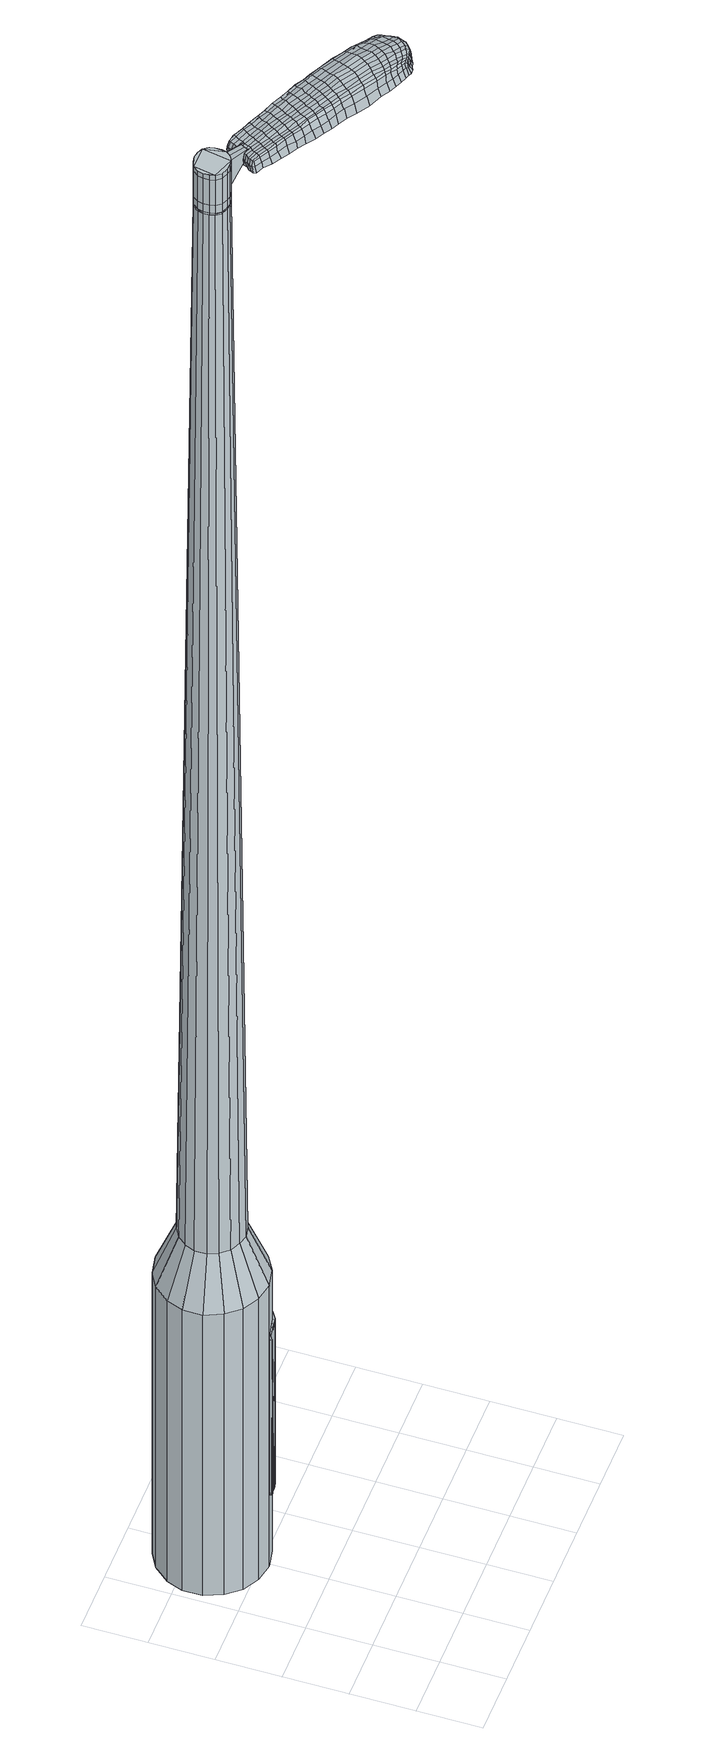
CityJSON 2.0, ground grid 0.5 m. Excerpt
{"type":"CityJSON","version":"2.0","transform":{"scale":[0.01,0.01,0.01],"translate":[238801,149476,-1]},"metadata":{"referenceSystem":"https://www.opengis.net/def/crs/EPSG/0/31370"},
"CityObjects":{
"object1":{"type":"GenericCityObject","attributes":{"cluster":954,"mean_distance_to_centroid":0.297,"new_centroid_x":238801.46,"new_centroid_y":149477.86,"mean_distance_to_camera":16.72,"H1":11.99,"H2":11.97,"Z_final":110.27,"cluster2":-1,"proj_x":238795.73,"proj_y":149483.84,"id_line":47835,"bearing_l":60.23,"distance":8.28,"orientation":"right","G_obj":330.23},"geometry":[{"type":"MultiSurface","lod":"2","boundaries":[[[0,1,2,3]],[[1,4,5,2]],[[4,6,7,5]],[[6,8,9,7]],[[8,10,11,9]],[[10,12,13,11]],[[12,14,15,13]],[[14,16,17,15]],[[16,18,19,17]],[[18,20,21,19]],[[20,22,23,21]],[[22,24,25,23]],[[24,26,27,25]],[[26,28,29,27]],[[28,30,31,29]],[[30,32,33,31]],[[32,34,35,33]],[[34,0,3,35]],[[36,37,38,39]],[[38,40,41,42]],[[41,43,42]],[[42,44,45,46]],[[45,47,46]],[[46,48,49,50]],[[49,51,50]],[[42,46,50,38]],[[50,52,39,38]],[[53,36,39]],[[2,5,7,35]],[[7,9,11,15]],[[11,13,15]],[[15,17,19,23]],[[19,21,23]],[[23,25,27,31]],[[27,29,31]],[[15,23,31,7]],[[31,33,35,7]],[[3,2,35]],[[1,0,54,55]],[[0,34,56,54]],[[34,32,57,56]],[[32,30,58,57]],[[30,28,59,58]],[[28,26,60,59]],[[26,24,61,60]],[[24,22,62,61]],[[22,20,63,62]],[[20,18,64,63]],[[18,16,65,64]],[[16,14,66,65]],[[14,12,67,66]],[[12,10,68,67]],[[10,8,69,68]],[[8,6,70,69]],[[6,4,71,70]],[[4,1,55,71]],[[55,54,72,73]],[[54,56,74,72]],[[56,57,75,74]],[[57,58,76,75]],[[58,59,77,76]],[[59,60,78,77]],[[60,61,79,78]],[[61,62,80,79]],[[62,63,81,80]],[[63,64,82,81]],[[64,65,83,82]],[[65,66,84,83]],[[66,67,85,84]],[[67,68,86,85]],[[68,69,87,86]],[[69,70,88,87]],[[70,71,89,88]],[[71,55,73,89]],[[90,91,92,93]],[[74,94,91,90]],[[75,95,94,74]],[[96,97,95,75]],[[98,99,97,96]],[[100,101,99,98]],[[102,103,101,100]],[[104,105,103,102]],[[106,107,105,104]],[[108,109,107,106]],[[83,110,109,108]],[[84,111,110,83]],[[112,113,111,84]],[[114,115,113,112]],[[87,116,115,114]],[[117,118,116,87]],[[89,119,118,117]],[[93,92,119,89]],[[120,121,122,123]],[[124,120,123,125]],[[126,124,125,127]],[[128,126,127,129]],[[130,128,129,131]],[[132,130,131,133]],[[134,132,133,135]],[[136,134,135,137]],[[138,136,137,139]],[[140,138,139,141]],[[142,140,141,143]],[[144,142,143,145]],[[146,144,145,147]],[[148,146,147,149]],[[150,148,149,151]],[[152,150,151,153]],[[73,72,90,93]],[[72,74,90]],[[76,96,75]],[[76,77,98,96]],[[77,78,100,98]],[[78,79,102,100]],[[79,80,104,102]],[[80,81,106,104]],[[81,82,108,106]],[[82,83,108]],[[85,112,84]],[[85,86,114,112]],[[86,87,114]],[[88,117,87]],[[88,89,117]],[[73,93,89]],[[154,155,92,91]],[[155,119,92]],[[156,118,119]],[[156,116,118]],[[157,115,116]],[[157,158,113,115]],[[158,111,113]],[[159,109,110]],[[159,160,107,109]],[[160,161,105,107]],[[161,162,103,105]],[[162,163,101,103]],[[163,164,99,101]],[[164,165,97,99]],[[165,95,97]],[[154,91,94]],[[39,52,152,166]],[[155,154,167,153]],[[53,39,166,121]],[[154,94,122,167]],[[36,53,121,120]],[[94,95,123,122]],[[37,36,120,124]],[[95,165,125,123]],[[38,37,124,126]],[[165,164,127,125]],[[40,38,126,128]],[[164,163,129,127]],[[41,40,128,130]],[[163,162,131,129]],[[43,41,130,132]],[[162,161,133,131]],[[42,43,132,134]],[[161,160,135,133]],[[44,42,134,136]],[[160,159,137,135]],[[45,44,136,138]],[[159,110,139,137]],[[47,45,138,140]],[[110,111,141,139]],[[46,47,140,142]],[[111,158,143,141]],[[48,46,142,144]],[[158,157,145,143]],[[49,48,144,146]],[[157,116,147,145]],[[51,49,146,148]],[[116,156,149,147]],[[50,51,148,150]],[[156,119,151,149]],[[52,50,150,152]],[[119,155,153,151]],[[152,153,168,169]],[[153,167,170,168]],[[167,122,171,170]],[[122,121,172,171]],[[121,166,173,172]],[[166,152,169,173]],[[174,175,176,177]],[[178,174,177,179]],[[174,178,180,181]],[[175,174,181,182]],[[183,184,185,186]],[[187,183,186,188]],[[183,187,189,190]],[[184,183,190,191]],[[192,193,194,195]],[[196,192,195,197]],[[192,196,198,199]],[[193,192,199,200]],[[201,202,203,204]],[[205,201,204,206]],[[201,205,207,208]],[[202,201,208,209]],[[210,211,212,213]],[[214,210,213,215]],[[210,214,216,217]],[[211,210,217,218]],[[219,220,221,222]],[[223,219,222,224]],[[219,223,225,226]],[[220,219,226,227]],[[228,229,230,231]],[[220,228,231,221]],[[228,220,227,232]],[[229,228,232,233]],[[234,235,236,237]],[[229,234,237,230]],[[234,229,233,238]],[[235,234,238,239]],[[240,178,179,241]],[[235,240,241,236]],[[240,235,239,242]],[[178,240,242,180]],[[243,244,245,246]],[[247,243,246,248]],[[243,247,249,250]],[[244,243,250,251]],[[252,253,254,255]],[[244,252,255,245]],[[252,244,251,256]],[[253,252,256,257]],[[258,259,260,261]],[[253,258,261,254]],[[258,253,257,262]],[[259,258,262,263]],[[264,265,266,267]],[[259,264,267,260]],[[264,259,263,268]],[[265,264,268,269]],[[270,175,182,271]],[[265,270,271,266]],[[270,265,269,272]],[[175,270,272,176]],[[273,274,275,276]],[[277,273,276,278]],[[273,277,279,280]],[[274,273,280,281]],[[282,283,284,285]],[[274,282,285,275]],[[282,274,281,286]],[[283,282,286,287]],[[288,289,290,291]],[[283,288,291,284]],[[288,283,287,292]],[[289,288,292,293]],[[294,187,188,295]],[[289,294,295,290]],[[294,289,293,296]],[[187,294,296,189]],[[297,298,299,300]],[[301,297,300,302]],[[297,301,303,304]],[[298,297,304,305]],[[306,307,308,309]],[[298,306,309,299]],[[306,298,305,310]],[[307,306,310,311]],[[312,313,314,315]],[[307,312,315,308]],[[312,307,311,316]],[[313,312,316,317]],[[318,319,320,321]],[[313,318,321,314]],[[318,313,317,322]],[[319,318,322,323]],[[324,184,191,325]],[[319,324,325,320]],[[324,319,323,326]],[[184,324,326,185]],[[327,213,212,328]],[[329,327,328,330]],[[327,329,331,332]],[[213,327,332,215]],[[333,329,330,334]],[[335,333,334,336]],[[333,335,337,338]],[[329,333,338,331]],[[339,335,336,340]],[[341,339,340,342]],[[339,341,343,344]],[[335,339,344,337]],[[345,341,342,346]],[[347,345,346,348]],[[345,347,349,350]],[[341,345,350,343]],[[351,347,348,352]],[[202,351,352,203]],[[351,202,209,353]],[[347,351,353,349]],[[354,355,200,199]],[[356,354,199,198]],[[354,356,357,358]],[[355,354,358,359]],[[360,361,359,358]],[[362,360,358,357]],[[360,362,363,364]],[[361,360,364,365]],[[366,367,365,364]],[[368,366,364,363]],[[366,368,369,370]],[[367,366,370,371]],[[372,373,371,370]],[[374,372,370,369]],[[372,374,207,205]],[[373,372,205,206]],[[375,376,377,378]],[[277,375,378,279]],[[375,277,278,379]],[[376,375,379,380]],[[381,196,197,382]],[[376,381,382,377]],[[381,376,380,383]],[[196,381,383,198]],[[384,385,386,387]],[[223,384,387,225]],[[384,223,224,388]],[[385,384,388,389]],[[390,391,392,393]],[[385,390,393,386]],[[390,385,389,394]],[[391,390,394,395]],[[396,193,200,397]],[[391,396,397,392]],[[396,391,395,398]],[[193,396,398,194]],[[399,400,401,402]],[[181,399,402,182]],[[399,181,180,403]],[[400,399,403,404]],[[405,406,407,408]],[[400,405,408,401]],[[405,400,404,409]],[[406,405,409,410]],[[411,204,203,412]],[[406,411,412,407]],[[411,406,410,413]],[[204,411,413,206]],[[414,415,416,417]],[[186,414,417,188]],[[414,186,185,418]],[[415,414,418,419]],[[420,208,207,421]],[[415,420,421,416]],[[420,415,419,422]],[[208,420,422,209]],[[423,424,425,426]],[[301,423,426,303]],[[423,301,302,427]],[[424,423,427,428]],[[429,214,215,430]],[[424,429,430,425]],[[429,424,428,431]],[[214,429,431,216]],[[432,433,434,435]],[[247,432,435,249]],[[432,247,248,436]],[[433,432,436,437]],[[438,439,440,441]],[[433,438,441,434]],[[438,433,437,442]],[[439,438,442,443]],[[444,211,218,445]],[[439,444,445,440]],[[444,439,443,446]],[[211,444,446,212]],[[447,448,437,436]],[[246,447,436,248]],[[447,246,245,449]],[[448,447,449,450]],[[451,452,443,442]],[[448,451,442,437]],[[451,448,450,453]],[[452,451,453,454]],[[455,328,212,446]],[[452,455,446,443]],[[455,452,454,456]],[[328,455,456,330]],[[457,458,459,460]],[[304,457,460,305]],[[457,304,303,426]],[[458,457,426,425]],[[461,332,331,462]],[[458,461,462,459]],[[461,458,425,430]],[[332,461,430,215]],[[463,464,450,449]],[[255,463,449,245]],[[463,255,254,465]],[[464,463,465,466]],[[467,468,454,453]],[[464,467,453,450]],[[467,464,466,469]],[[468,467,469,470]],[[471,334,330,456]],[[468,471,456,454]],[[471,468,470,472]],[[334,471,472,336]],[[473,474,475,476]],[[310,473,476,311]],[[473,310,305,460]],[[474,473,460,459]],[[477,338,337,478]],[[474,477,478,475]],[[477,474,459,462]],[[338,477,462,331]],[[479,480,466,465]],[[261,479,465,254]],[[479,261,260,481]],[[480,479,481,482]],[[483,484,470,469]],[[480,483,469,466]],[[483,480,482,485]],[[484,483,485,486]],[[487,340,336,472]],[[484,487,472,470]],[[487,484,486,488]],[[340,487,488,342]],[[489,490,491,492]],[[316,489,492,317]],[[489,316,311,476]],[[490,489,476,475]],[[493,344,343,494]],[[490,493,494,491]],[[493,490,475,478]],[[344,493,478,337]],[[495,496,482,481]],[[267,495,481,260]],[[495,267,266,497]],[[496,495,497,498]],[[499,500,486,485]],[[496,499,485,482]],[[499,496,498,501]],[[500,499,501,502]],[[503,346,342,488]],[[500,503,488,486]],[[503,500,502,504]],[[346,503,504,348]],[[505,506,507,508]],[[322,505,508,323]],[[505,322,317,492]],[[506,505,492,491]],[[509,350,349,510]],[[506,509,510,507]],[[509,506,491,494]],[[350,509,494,343]],[[511,512,498,497]],[[271,511,497,266]],[[511,271,182,402]],[[512,511,402,401]],[[513,514,502,501]],[[512,513,501,498]],[[513,512,401,408]],[[514,513,408,407]],[[515,352,348,504]],[[514,515,504,502]],[[515,514,407,412]],[[352,515,412,203]],[[516,517,419,418]],[[326,516,418,185]],[[516,326,323,508]],[[517,516,508,507]],[[518,353,209,422]],[[517,518,422,419]],[[518,517,507,510]],[[353,518,510,349]],[[519,520,380,379]],[[276,519,379,278]],[[519,276,275,521]],[[520,519,521,522]],[[523,356,198,383]],[[520,523,383,380]],[[523,520,522,524]],[[356,523,524,357]],[[525,526,527,528]],[[226,525,528,227]],[[525,226,225,387]],[[526,525,387,386]],[[529,530,531,532]],[[526,529,532,527]],[[529,526,386,393]],[[530,529,393,392]],[[533,355,359,534]],[[530,533,534,531]],[[533,530,392,397]],[[355,533,397,200]],[[535,536,522,521]],[[285,535,521,275]],[[535,285,284,537]],[[536,535,537,538]],[[539,362,357,524]],[[536,539,524,522]],[[539,536,538,540]],[[362,539,540,363]],[[541,542,543,544]],[[232,541,544,233]],[[541,232,227,528]],[[542,541,528,527]],[[545,546,547,548]],[[542,545,548,543]],[[545,542,527,532]],[[546,545,532,531]],[[549,361,365,550]],[[546,549,550,547]],[[549,546,531,534]],[[361,549,534,359]],[[551,552,538,537]],[[291,551,537,284]],[[551,291,290,553]],[[552,551,553,554]],[[555,368,363,540]],[[552,555,540,538]],[[555,552,554,556]],[[368,555,556,369]],[[557,558,559,560]],[[238,557,560,239]],[[557,238,233,544]],[[558,557,544,543]],[[561,562,563,564]],[[558,561,564,559]],[[561,558,543,548]],[[562,561,548,547]],[[565,367,371,566]],[[562,565,566,563]],[[565,562,547,550]],[[367,565,550,365]],[[567,568,554,553]],[[295,567,553,290]],[[567,295,188,417]],[[568,567,417,416]],[[569,374,369,556]],[[568,569,556,554]],[[569,568,416,421]],[[374,569,421,207]],[[570,571,404,403]],[[242,570,403,180]],[[570,242,239,560]],[[571,570,560,559]],[[572,573,410,409]],[[571,572,409,404]],[[572,571,559,564]],[[573,572,564,563]],[[574,373,206,413]],[[573,574,413,410]],[[574,573,563,566]],[[373,574,566,371]],[[575,576,577,578]],[[578,577,579,580]],[[581,579,577,582]],[[582,577,576,583]],[[584,585,586,587]],[[587,586,588,589]],[[590,588,586,591]],[[591,586,585,592]],[[593,594,595,596]],[[596,595,597,598]],[[599,597,595,600]],[[600,595,594,601]],[[602,603,604,605]],[[605,604,606,607]],[[608,606,604,609]],[[609,604,603,610]],[[611,612,613,614]],[[614,613,615,616]],[[617,615,613,618]],[[618,613,612,619]],[[620,621,622,623]],[[623,622,624,625]],[[626,624,622,627]],[[627,622,621,628]],[[629,630,631,632]],[[632,631,621,620]],[[628,621,631,633]],[[633,631,630,634]],[[635,636,637,638]],[[638,637,630,629]],[[634,630,637,639]],[[639,637,636,640]],[[580,579,641,642]],[[642,641,636,635]],[[640,636,641,643]],[[643,641,579,581]],[[644,645,646,647]],[[647,646,648,649]],[[650,648,646,651]],[[651,646,645,652]],[[653,654,655,656]],[[656,655,645,644]],[[652,645,655,657]],[[657,655,654,658]],[[659,660,661,662]],[[662,661,654,653]],[[658,654,661,663]],[[663,661,660,664]],[[665,666,667,668]],[[668,667,660,659]],[[664,660,667,669]],[[669,667,666,670]],[[583,576,671,672]],[[672,671,666,665]],[[670,666,671,673]],[[673,671,576,575]],[[674,675,676,677]],[[677,676,678,679]],[[680,678,676,681]],[[681,676,675,682]],[[683,684,685,686]],[[686,685,675,674]],[[682,675,685,687]],[[687,685,684,688]],[[689,690,691,692]],[[692,691,684,683]],[[688,684,691,693]],[[693,691,690,694]],[[589,588,695,696]],[[696,695,690,689]],[[694,690,695,697]],[[697,695,588,590]],[[698,699,700,701]],[[701,700,702,703]],[[704,702,700,705]],[[705,700,699,706]],[[707,708,709,710]],[[710,709,699,698]],[[706,699,709,711]],[[711,709,708,712]],[[713,714,715,716]],[[716,715,708,707]],[[712,708,715,717]],[[717,715,714,718]],[[719,720,721,722]],[[722,721,714,713]],[[718,714,721,723]],[[723,721,720,724]],[[592,585,725,726]],[[726,725,720,719]],[[724,720,725,727]],[[727,725,585,584]],[[611,614,728,729]],[[729,728,730,731]],[[732,730,728,733]],[[733,728,614,616]],[[731,730,734,735]],[[735,734,736,737]],[[738,736,734,739]],[[739,734,730,732]],[[737,736,740,741]],[[741,740,742,743]],[[744,742,740,745]],[[745,740,736,738]],[[743,742,746,747]],[[747,746,748,749]],[[750,748,746,751]],[[751,746,742,744]],[[749,748,752,753]],[[753,752,603,602]],[[610,603,752,754]],[[754,752,748,750]],[[601,755,756,600]],[[600,756,757,599]],[[758,757,756,759]],[[759,756,755,760]],[[760,761,762,759]],[[759,762,763,758]],[[764,763,762,765]],[[765,762,761,766]],[[766,767,768,765]],[[765,768,769,764]],[[770,769,768,771]],[[771,768,767,772]],[[772,773,774,771]],[[771,774,775,770]],[[608,775,774,606]],[[606,774,773,607]],[[776,777,778,779]],[[779,778,678,680]],[[679,678,778,780]],[[780,778,777,781]],[[598,597,782,783]],[[783,782,777,776]],[[781,777,782,784]],[[784,782,597,599]],[[785,786,787,788]],[[788,787,624,626]],[[625,624,787,789]],[[789,787,786,790]],[[791,792,793,794]],[[794,793,786,785]],[[790,786,793,795]],[[795,793,792,796]],[[601,594,797,798]],[[798,797,792,791]],[[796,792,797,799]],[[799,797,594,593]],[[800,801,802,803]],[[803,802,582,583]],[[581,582,802,804]],[[804,802,801,805]],[[806,807,808,809]],[[809,808,801,800]],[[805,801,808,810]],[[810,808,807,811]],[[602,605,812,813]],[[813,812,807,806]],[[811,807,812,814]],[[814,812,605,607]],[[815,816,817,818]],[[818,817,587,589]],[[584,587,817,819]],[[819,817,816,820]],[[608,609,821,822]],[[822,821,816,815]],[[820,816,821,823]],[[823,821,609,610]],[[824,825,826,827]],[[827,826,702,704]],[[703,702,826,828]],[[828,826,825,829]],[[616,615,830,831]],[[831,830,825,824]],[[829,825,830,832]],[[832,830,615,617]],[[833,834,835,836]],[[836,835,648,650]],[[649,648,835,837]],[[837,835,834,838]],[[839,840,841,842]],[[842,841,834,833]],[[838,834,841,843]],[[843,841,840,844]],[[619,612,845,846]],[[846,845,840,839]],[[844,840,845,847]],[[847,845,612,611]],[[838,848,849,837]],[[837,849,647,649]],[[644,647,849,850]],[[850,849,848,851]],[[844,852,853,843]],[[843,853,848,838]],[[851,848,853,854]],[[854,853,852,855]],[[611,729,856,847]],[[847,856,852,844]],[[855,852,856,857]],[[857,856,729,731]],[[858,859,860,861]],[[861,860,705,706]],[[704,705,860,827]],[[827,860,859,824]],[[732,733,862,863]],[[863,862,859,858]],[[824,859,862,831]],[[831,862,733,616]],[[851,864,865,850]],[[850,865,656,644]],[[653,656,865,866]],[[866,865,864,867]],[[855,868,869,854]],[[854,869,864,851]],[[867,864,869,870]],[[870,869,868,871]],[[731,735,872,857]],[[857,872,868,855]],[[871,868,872,873]],[[873,872,735,737]],[[874,875,876,877]],[[877,876,711,712]],[[706,711,876,861]],[[861,876,875,858]],[[738,739,878,879]],[[879,878,875,874]],[[858,875,878,863]],[[863,878,739,732]],[[867,880,881,866]],[[866,881,662,653]],[[659,662,881,882]],[[882,881,880,883]],[[871,884,885,870]],[[870,885,880,867]],[[883,880,885,886]],[[886,885,884,887]],[[737,741,888,873]],[[873,888,884,871]],[[887,884,888,889]],[[889,888,741,743]],[[890,891,892,893]],[[893,892,717,718]],[[712,717,892,877]],[[877,892,891,874]],[[744,745,894,895]],[[895,894,891,890]],[[874,891,894,879]],[[879,894,745,738]],[[883,896,897,882]],[[882,897,668,659]],[[665,668,897,898]],[[898,897,896,899]],[[887,900,901,886]],[[886,901,896,883]],[[899,896,901,902]],[[902,901,900,903]],[[743,747,904,889]],[[889,904,900,887]],[[903,900,904,905]],[[905,904,747,749]],[[906,907,908,909]],[[909,908,723,724]],[[718,723,908,893]],[[893,908,907,890]],[[750,751,910,911]],[[911,910,907,906]],[[890,907,910,895]],[[895,910,751,744]],[[899,912,913,898]],[[898,913,672,665]],[[583,672,913,803]],[[803,913,912,800]],[[903,914,915,902]],[[902,915,912,899]],[[800,912,915,809]],[[809,915,914,806]],[[749,753,916,905]],[[905,916,914,903]],[[806,914,916,813]],[[813,916,753,602]],[[820,917,918,819]],[[819,918,727,584]],[[724,727,918,909]],[[909,918,917,906]],[[610,754,919,823]],[[823,919,917,820]],[[906,917,919,911]],[[911,919,754,750]],[[781,920,921,780]],[[780,921,677,679]],[[674,677,921,922]],[[922,921,920,923]],[[599,757,924,784]],[[784,924,920,781]],[[923,920,924,925]],[[925,924,757,758]],[[926,927,928,929]],[[929,928,627,628]],[[626,627,928,788]],[[788,928,927,785]],[[930,931,932,933]],[[933,932,927,926]],[[785,927,932,794]],[[794,932,931,791]],[[760,755,934,935]],[[935,934,931,930]],[[791,931,934,798]],[[798,934,755,601]],[[923,936,937,922]],[[922,937,686,674]],[[683,686,937,938]],[[938,937,936,939]],[[758,763,940,925]],[[925,940,936,923]],[[939,936,940,941]],[[941,940,763,764]],[[942,943,944,945]],[[945,944,633,634]],[[628,633,944,929]],[[929,944,943,926]],[[946,947,948,949]],[[949,948,943,942]],[[926,943,948,933]],[[933,948,947,930]],[[766,761,950,951]],[[951,950,947,946]],[[930,947,950,935]],[[935,950,761,760]],[[939,952,953,938]],[[938,953,692,683]],[[689,692,953,954]],[[954,953,952,955]],[[764,769,956,941]],[[941,956,952,939]],[[955,952,956,957]],[[957,956,769,770]],[[958,959,960,961]],[[961,960,639,640]],[[634,639,960,945]],[[945,960,959,942]],[[962,963,964,965]],[[965,964,959,958]],[[942,959,964,949]],[[949,964,963,946]],[[772,767,966,967]],[[967,966,963,962]],[[946,963,966,951]],[[951,966,767,766]],[[955,968,969,954]],[[954,969,696,689]],[[589,696,969,818]],[[818,969,968,815]],[[770,775,970,957]],[[957,970,968,955]],[[815,968,970,822]],[[822,970,775,608]],[[805,971,972,804]],[[804,972,643,581]],[[640,643,972,961]],[[961,972,971,958]],[[811,973,974,810]],[[810,974,971,805]],[[958,971,974,965]],[[965,974,973,962]],[[607,773,975,814]],[[814,975,973,811]],[[962,973,975,967]],[[967,975,773,772]],[[575,578,177,176]],[[578,580,179,177]],[[590,591,190,189]],[[591,592,191,190]],[[593,596,195,194]],[[596,598,197,195]],[[617,618,217,216]],[[618,619,218,217]],[[620,623,222,221]],[[623,625,224,222]],[[629,632,231,230]],[[632,620,221,231]],[[635,638,237,236]],[[638,629,230,237]],[[580,642,241,179]],[[642,635,236,241]],[[650,651,250,249]],[[651,652,251,250]],[[652,657,256,251]],[[657,658,257,256]],[[658,663,262,257]],[[663,664,263,262]],[[664,669,268,263]],[[669,670,269,268]],[[670,673,272,269]],[[673,575,176,272]],[[680,681,280,279]],[[681,682,281,280]],[[682,687,286,281]],[[687,688,287,286]],[[688,693,292,287]],[[693,694,293,292]],[[694,697,296,293]],[[697,590,189,296]],[[698,701,300,299]],[[701,703,302,300]],[[707,710,309,308]],[[710,698,299,309]],[[713,716,315,314]],[[716,707,308,315]],[[719,722,321,320]],[[722,713,314,321]],[[592,726,325,191]],[[726,719,320,325]],[[776,779,378,377]],[[779,680,279,378]],[[598,783,382,197]],[[783,776,377,382]],[[625,789,388,224]],[[789,790,389,388]],[[790,795,394,389]],[[795,796,395,394]],[[796,799,398,395]],[[799,593,194,398]],[[703,828,427,302]],[[828,829,428,427]],[[829,832,431,428]],[[832,617,216,431]],[[833,836,435,434]],[[836,650,249,435]],[[839,842,441,440]],[[842,833,434,441]],[[619,846,445,218]],[[846,839,440,445]],[[976,977,978,979]],[[980,981,979,978]],[[982,983,984,985]],[[986,987,988,989]],[[977,990,991,978]],[[992,980,978,991]],[[993,982,985,994]],[[995,996,987,986]],[[990,997,998,991]],[[998,999,992,991]],[[1000,993,994,1001]],[[1002,996,995,1003]],[[997,1004,1005,998]],[[1005,1006,999,998]],[[1007,1000,1001,1008]],[[1009,1002,1003,1010]],[[1011,1012,1013,1014]],[[1015,1016,1012,1011]],[[1015,1017,1018,1016]],[[1017,1019,1020,1018]],[[1021,1022,1023,1024]],[[1025,1026,1022,1021]],[[1027,1028,1026,1025]],[[1029,1030,1028,1027]],[[1024,1013,1012,1021]],[[1021,1012,1016,1025]],[[1016,1018,1027,1025]],[[1018,1020,1029,1027]],[[985,984,981,980]],[[994,985,980,992]],[[999,1001,994,992]],[[1006,1008,1001,999]],[[986,989,983,982]],[[995,986,982,993]],[[1003,995,993,1000]],[[1010,1003,1000,1007]],[[987,1011,1014,988]],[[996,1015,1011,987]],[[1017,1015,996,1002]],[[1019,1017,1002,1009]],[[1031,1032,1033,1034]],[[1033,1035,1036,1037]],[[1033,1037,1038,1039]],[[1033,1039,1034]],[[1040,1031,1034,1041]],[[1042,1041,1034,1043]],[[1044,1043,1034]],[[1045,1033,1032,1046]],[[1047,1045,1046,1048]],[[1049,1047,1048,1050]],[[1051,1049,1050,1052]],[[1053,1051,1052,1054]],[[1054,1055,1056,1057]],[[1054,1057,1058,1059]],[[1054,1059,1060,1061]],[[1060,1062,1063,1064]],[[1060,1064,1065,1066]],[[1060,1066,1061]],[[1054,1061,1053]],[[1067,1068,1032,1031]],[[1069,1070,1035,1033]],[[1071,1072,1044,1034]],[[1068,1073,1046,1032]],[[1074,1069,1033,1045]],[[1073,1075,1048,1046]],[[1076,1074,1045,1047]],[[1075,1077,1050,1048]],[[1078,1076,1047,1049]],[[1077,1079,1052,1050]],[[1080,1078,1049,1051]],[[1079,1081,1054,1052]],[[1082,1080,1051,1053]],[[1081,1083,1055,1054]],[[1084,1085,1062,1060]],[[1086,1082,1053,1061]],[[1056,1055,1083,1087]],[[1057,1056,1087,1088]],[[1058,1057,1088,1089]],[[1059,1058,1089,1090]],[[1060,1059,1090,1084]],[[1091,1067,1031,1040]],[[1092,1091,1040,1041]],[[1093,1092,1041,1042]],[[1094,1093,1042,1043]],[[1072,1094,1043,1044]],[[1036,1035,1070,1095]],[[1063,1062,1085,1096]],[[1037,1036,1095,1097]],[[1038,1037,1097,1098]],[[1039,1038,1098,1099]],[[1034,1039,1099,1071]],[[1064,1063,1096,1100]],[[1065,1064,1100,1101]],[[1066,1065,1101,1102]],[[1061,1066,1102,1086]]]}]}
},
"vertices":[
[85,165,384],[75,154,384],[75,154,96],[85,165,96],[63,147,384],[63,147,96],[48,144,384],[48,144,96],[34,147,384],[34,147,96],[21,154,384],[21,154,96],[12,165,384],[12,165,96],[6,179,384],[6,179,96],[6,194,384],[6,194,96],[11,207,384],[11,207,96],[21,219,384],[21,219,96],[33,226,384],[33,226,96],[48,229,384],[48,229,96],[62,226,384],[62,226,96],[75,219,384],[75,219,96],[85,208,384],[85,208,96],[90,194,384],[90,194,96],[90,179,384],[90,179,96],[61,189,1524],[60,193,1524],[57,197,1524],[60,180,1524],[53,199,1524],[48,200,1524],[39,197,1524],[43,199,1524],[36,193,1524],[35,189,1524],[36,180,1524],[35,184,1524],[39,176,1524],[44,174,1524],[53,174,1524],[48,173,1524],[57,176,1524],[61,184,1524],[70,174,429],[64,167,429],[73,182,429],[73,191,429],[70,199,429],[64,206,429],[57,210,429],[48,212,429],[39,210,429],[32,206,429],[26,199,429],[23,191,429],[23,182,429],[26,174,429],[32,167,429],[40,163,429],[48,161,429],[57,163,429],[60,180,1483],[57,176,1483],[61,184,1483],[61,189,1483],[60,193,1483],[57,197,1483],[53,199,1483],[48,200,1483],[43,199,1483],[39,197,1483],[36,193,1483],[35,189,1483],[35,184,1483],[36,180,1483],[39,176,1483],[44,174,1483],[48,173,1483],[53,174,1483],[59,180,1483],[59,180,1485],[56,177,1485],[56,177,1483],[61,184,1485],[61,189,1485],[59,193,1483],[59,193,1485],[56,196,1483],[56,196,1485],[52,199,1483],[52,199,1485],[48,199,1483],[48,199,1485],[44,199,1483],[44,199,1485],[40,196,1483],[40,196,1485],[37,193,1483],[37,193,1485],[35,189,1485],[35,184,1485],[37,180,1483],[37,180,1485],[40,177,1483],[40,177,1485],[44,174,1485],[48,174,1483],[48,174,1485],[53,174,1485],[61,189,1519],[61,184,1519],[61,184,1493],[61,189,1493],[60,193,1519],[60,193,1493],[57,197,1519],[57,197,1493],[53,199,1519],[53,199,1493],[48,200,1519],[48,200,1493],[43,199,1519],[43,199,1493],[39,197,1519],[39,197,1493],[36,193,1519],[36,193,1493],[35,189,1519],[35,189,1493],[35,184,1519],[35,184,1493],[36,180,1519],[36,180,1493],[39,176,1519],[39,176,1493],[44,174,1519],[44,174,1493],[48,173,1519],[48,173,1493],[53,174,1519],[53,174,1493],[57,176,1519],[57,176,1493],[60,180,1485],[57,176,1485],[48,173,1485],[39,176,1485],[36,180,1485],[36,193,1485],[39,197,1485],[43,199,1485],[48,200,1485],[53,199,1485],[57,197,1485],[60,193,1485],[60,180,1519],[60,180,1493],[74,168,1513],[74,168,1518],[76,170,1513],[78,173,1513],[78,173,1518],[76,170,1518],[131,117,1519],[125,121,1518],[125,119,1509],[131,115,1510],[138,112,1519],[138,110,1510],[138,114,1526],[130,119,1525],[124,122,1525],[150,150,1519],[144,153,1518],[142,152,1525],[148,149,1525],[158,146,1519],[156,145,1526],[159,147,1510],[152,151,1510],[145,154,1509],[205,98,1519],[203,95,1519],[204,95,1513],[206,98,1513],[206,102,1519],[207,102,1513],[205,103,1524],[203,99,1524],[202,96,1524],[141,135,1530],[134,139,1529],[133,136,1529],[139,132,1530],[149,131,1531],[147,128,1531],[150,134,1530],[142,138,1530],[136,142,1529],[70,175,1512],[69,173,1512],[70,172,1517],[71,174,1517],[72,178,1512],[73,177,1517],[73,177,1506],[71,175,1506],[70,172,1506],[183,89,1519],[180,90,1519],[180,88,1512],[183,87,1512],[185,88,1518],[185,86,1512],[185,89,1522],[183,90,1523],[180,91,1524],[175,92,1519],[170,94,1519],[170,92,1512],[175,90,1512],[175,93,1524],[170,96,1525],[165,97,1519],[158,101,1519],[158,99,1511],[165,95,1511],[165,98,1526],[158,102,1526],[148,106,1519],[148,104,1510],[148,108,1526],[69,157,1513],[75,153,1513],[75,154,1518],[69,158,1517],[64,160,1512],[65,161,1516],[64,159,1506],[69,156,1507],[75,151,1507],[81,149,1514],[88,145,1515],[88,146,1520],[81,150,1519],[82,147,1507],[88,143,1507],[94,140,1515],[100,136,1516],[100,138,1522],[94,142,1521],[94,139,1508],[100,135,1508],[106,132,1517],[112,128,1517],[112,130,1524],[106,134,1523],[107,130,1508],[113,126,1509],[118,124,1518],[118,126,1524],[119,122,1509],[201,119,1519],[198,121,1519],[197,120,1524],[200,118,1523],[203,117,1518],[202,117,1522],[204,118,1512],[203,120,1512],[200,122,1512],[194,124,1519],[190,127,1519],[189,126,1525],[193,123,1524],[196,125,1512],[191,128,1512],[185,130,1519],[178,135,1519],[176,134,1526],[183,130,1526],[186,131,1511],[180,135,1511],[168,140,1519],[166,139,1526],[170,141,1510],[84,183,1513],[91,180,1513],[92,180,1507],[85,184,1507],[79,185,1512],[80,186,1506],[79,184,1516],[83,183,1517],[89,179,1518],[97,177,1514],[104,173,1515],[106,174,1507],[99,177,1507],[96,176,1519],[103,172,1520],[111,170,1515],[117,167,1516],[119,167,1508],[112,170,1508],[109,169,1521],[116,166,1522],[124,163,1517],[131,160,1517],[133,161,1509],[126,164,1508],[123,162,1523],[129,159,1524],[137,157,1518],[139,157,1509],[136,156,1524],[76,172,1519],[75,169,1519],[83,168,1520],[81,166,1520],[84,171,1520],[78,174,1519],[89,164,1522],[88,162,1522],[96,161,1523],[94,158,1523],[97,163,1523],[91,167,1521],[102,157,1524],[101,155,1524],[108,153,1525],[107,151,1525],[110,156,1525],[104,160,1524],[115,150,1526],[113,147,1526],[121,146,1527],[120,143,1527],[123,149,1527],[117,153,1526],[128,142,1528],[126,140,1528],[129,145,1528],[201,101,1527],[199,98,1527],[202,105,1526],[198,107,1527],[197,103,1528],[195,100,1528],[191,106,1529],[190,103,1529],[193,110,1528],[187,114,1530],[185,110,1530],[183,107,1530],[179,113,1531],[177,110,1531],[180,117,1530],[173,122,1531],[171,118,1531],[169,115,1531],[160,124,1531],[158,121,1531],[161,128,1531],[204,115,1518],[205,113,1519],[206,113,1513],[206,116,1513],[203,116,1523],[204,113,1523],[206,108,1519],[207,108,1513],[204,108,1524],[187,88,1518],[190,88,1518],[189,89,1523],[187,89,1523],[188,86,1513],[190,87,1513],[194,89,1519],[197,90,1519],[196,91,1524],[193,90,1523],[194,88,1513],[198,90,1513],[200,92,1519],[199,93,1524],[201,92,1513],[131,120,1528],[132,122,1528],[126,125,1528],[125,124,1527],[138,115,1528],[140,117,1529],[134,124,1529],[135,127,1530],[129,130,1529],[128,128,1528],[141,119,1529],[143,122,1530],[137,129,1530],[131,133,1529],[145,125,1531],[147,148,1528],[146,146,1529],[154,142,1529],[155,144,1528],[141,151,1527],[140,149,1528],[144,142,1529],[152,138,1530],[138,146,1528],[76,185,1512],[75,184,1512],[76,183,1517],[77,184,1517],[78,186,1506],[77,184,1506],[74,181,1512],[75,180,1517],[75,181,1506],[63,162,1512],[64,164,1512],[64,163,1506],[63,161,1506],[64,162,1517],[65,164,1517],[65,166,1512],[66,168,1512],[67,167,1506],[65,165,1506],[66,166,1517],[68,168,1517],[68,170,1512],[68,170,1506],[69,170,1517],[69,159,1519],[70,161,1519],[75,155,1520],[76,157,1520],[71,163,1519],[72,165,1519],[77,159,1520],[79,161,1520],[74,167,1519],[80,163,1520],[82,182,1519],[81,180,1519],[88,177,1520],[89,178,1520],[79,177,1519],[86,174,1520],[82,151,1521],[82,153,1521],[88,147,1522],[89,149,1522],[84,155,1521],[85,157,1521],[90,151,1522],[91,153,1523],[86,160,1522],[93,156,1523],[95,175,1521],[94,173,1521],[101,170,1522],[102,171,1522],[92,170,1521],[99,167,1522],[94,143,1523],[95,145,1523],[100,139,1524],[101,141,1524],[96,147,1523],[98,150,1524],[103,143,1525],[104,146,1525],[99,152,1524],[106,148,1525],[108,168,1523],[107,166,1523],[114,163,1524],[115,165,1524],[106,163,1524],[112,160,1525],[107,136,1525],[108,137,1525],[113,132,1526],[114,133,1526],[109,139,1526],[110,142,1526],[115,135,1527],[117,138,1527],[112,145,1526],[118,141,1527],[122,161,1525],[120,159,1525],[127,156,1526],[128,158,1526],[119,156,1526],[125,153,1527],[119,128,1527],[120,129,1527],[121,132,1527],[123,134,1528],[125,137,1528],[135,155,1527],[133,153,1527],[132,149,1528],[201,117,1525],[202,114,1525],[198,119,1526],[198,116,1526],[202,109,1526],[199,112,1527],[185,90,1525],[187,90,1525],[184,92,1526],[181,92,1525],[190,91,1525],[194,93,1526],[190,95,1527],[187,93,1526],[197,95,1526],[193,97,1527],[193,122,1526],[194,119,1527],[188,125,1527],[188,122,1528],[194,115,1528],[188,118,1529],[177,94,1526],[179,94,1527],[173,97,1528],[171,96,1527],[182,96,1527],[185,98,1528],[178,101,1529],[176,99,1528],[187,100,1528],[181,104,1530],[183,128,1528],[183,126,1529],[176,132,1528],[175,130,1529],[182,122,1529],[174,126,1530],[166,99,1528],[168,100,1528],[160,105,1529],[159,103,1528],[170,102,1529],[172,104,1530],[165,109,1530],[162,107,1530],[175,107,1530],[167,112,1531],[166,138,1529],[165,136,1529],[163,132,1530],[149,109,1528],[150,111,1529],[152,113,1530],[154,115,1530],[156,118,1531],[126,120,1509],[126,122,1518],[132,118,1518],[132,116,1509],[139,114,1519],[139,112,1510],[139,116,1525],[132,120,1525],[126,124,1525],[141,151,1525],[143,152,1518],[149,148,1518],[147,147,1525],[157,144,1519],[155,143,1525],[159,145,1510],[151,149,1509],[145,152,1509],[202,96,1513],[201,97,1519],[203,99,1519],[204,99,1513],[204,103,1519],[205,103,1513],[202,103,1524],[202,100,1524],[200,97,1524],[133,136,1528],[135,138,1528],[141,135,1529],[139,132,1529],[149,130,1529],[147,128,1529],[150,134,1529],[143,138,1529],[136,141,1528],[72,171,1516],[71,172,1512],[72,174,1512],[73,173,1516],[74,176,1512],[75,176,1516],[75,176,1506],[73,174,1506],[72,171,1506],[180,90,1512],[180,92,1519],[183,90,1518],[183,89,1512],[185,90,1518],[185,88,1512],[185,91,1522],[183,92,1523],[181,93,1523],[171,94,1512],[171,96,1519],[176,94,1519],[176,92,1512],[176,95,1524],[171,97,1525],[159,100,1511],[159,102,1519],[166,99,1519],[166,97,1511],[166,100,1525],[159,104,1526],[149,108,1519],[149,106,1510],[149,110,1526],[76,156,1518],[76,154,1513],[70,159,1513],[70,160,1517],[66,162,1512],[67,162,1515],[66,160,1506],[70,157,1506],[76,153,1507],[89,148,1520],[89,146,1514],[82,150,1514],[82,152,1519],[83,149,1507],[89,145,1507],[101,140,1522],[101,138,1516],[95,142,1515],[95,144,1521],[95,140,1508],[101,136,1508],[113,132,1523],[114,130,1517],[107,134,1516],[107,136,1522],[108,132,1508],[114,128,1508],[120,126,1517],[120,128,1524],[120,124,1509],[196,119,1523],[197,120,1519],[200,118,1518],[199,117,1523],[201,116,1518],[200,116,1522],[203,117,1512],[201,118,1512],[199,120,1512],[187,125,1525],[189,126,1519],[193,122,1519],[192,122,1524],[195,123,1512],[190,126,1512],[176,132,1526],[177,133,1519],[184,129,1519],[182,128,1525],[185,129,1511],[179,133,1511],[167,139,1519],[165,138,1526],[169,139,1510],[91,179,1507],[90,178,1513],[83,181,1513],[84,182,1506],[78,183,1512],[80,184,1506],[79,182,1515],[82,181,1517],[89,177,1518],[105,172,1507],[103,171,1514],[97,175,1514],[98,175,1507],[95,174,1519],[102,171,1520],[118,165,1508],[117,165,1516],[110,168,1515],[112,169,1508],[109,167,1521],[115,164,1522],[132,159,1508],[130,158,1517],[123,161,1516],[125,162,1508],[122,161,1522],[128,157,1523],[136,155,1517],[138,156,1509],[135,154,1524],[77,171,1518],[76,169,1518],[83,168,1519],[82,165,1519],[85,170,1519],[78,174,1518],[90,164,1520],[88,162,1520],[96,160,1521],[95,158,1521],[98,163,1521],[91,167,1520],[102,157,1523],[101,154,1523],[109,153,1524],[108,151,1524],[111,156,1524],[104,159,1523],[115,149,1525],[114,147,1525],[122,146,1526],[120,143,1526],[123,149,1526],[117,152,1525],[128,142,1527],[127,139,1527],[130,145,1527],[198,98,1526],[200,101,1526],[201,105,1525],[197,107,1526],[196,103,1526],[195,100,1526],[189,103,1528],[191,106,1528],[192,110,1527],[186,113,1528],[185,110,1529],[183,107,1529],[177,110,1530],[178,113,1530],[180,117,1529],[172,121,1530],[171,118,1530],[169,115,1530],[158,121,1530],[160,124,1530],[161,127,1530],[204,113,1513],[203,112,1518],[202,115,1518],[204,115,1512],[201,115,1523],[202,112,1523],[204,108,1519],[205,108,1513],[202,108,1523],[189,91,1523],[190,90,1518],[187,90,1518],[186,91,1523],[187,88,1512],[190,89,1512],[195,93,1523],[196,92,1519],[193,91,1519],[192,92,1523],[193,90,1513],[197,91,1513],[199,94,1519],[198,95,1524],[200,94,1513],[127,126,1527],[133,122,1527],[132,121,1527],[126,125,1526],[139,117,1527],[140,118,1528],[130,131,1528],[136,127,1528],[134,124,1528],[128,128,1527],[142,120,1528],[144,122,1529],[138,129,1529],[131,133,1528],[145,125,1529],[154,141,1528],[146,145,1527],[147,147,1527],[154,143,1527],[141,150,1526],[140,149,1527],[144,142,1528],[152,138,1528],[138,145,1527],[78,182,1516],[77,183,1512],[78,184,1512],[78,183,1516],[79,184,1506],[79,183,1506],[76,180,1512],[76,179,1516],[77,180,1506],[66,162,1506],[66,163,1512],[65,162,1512],[66,161,1506],[66,162,1516],[67,163,1516],[69,166,1506],[68,167,1512],[67,165,1512],[67,164,1506],[68,165,1516],[69,167,1516],[70,169,1512],[70,169,1506],[71,169,1516],[71,161,1518],[70,160,1518],[76,156,1519],[77,157,1519],[73,165,1518],[72,162,1518],[78,159,1519],[79,161,1519],[74,167,1518],[80,163,1519],[88,176,1519],[82,179,1518],[82,180,1518],[88,177,1519],[80,177,1518],[86,173,1519],[83,153,1520],[83,152,1520],[89,148,1521],[89,149,1521],[86,157,1520],[84,155,1520],[91,151,1521],[92,153,1521],[87,159,1520],[93,156,1521],[101,169,1521],[95,173,1520],[95,174,1520],[102,170,1521],[93,170,1520],[99,166,1521],[96,145,1522],[95,144,1522],[101,140,1523],[102,141,1523],[98,150,1522],[97,147,1522],[103,143,1523],[105,146,1524],[100,152,1523],[106,148,1524],[114,162,1523],[108,166,1522],[108,167,1522],[115,163,1523],[106,163,1522],[112,159,1523],[108,137,1524],[108,136,1524],[114,132,1525],[114,133,1525],[111,142,1525],[110,139,1524],[116,136,1525],[117,138,1526],[112,144,1525],[119,141,1526],[127,155,1525],[121,159,1524],[121,160,1524],[128,157,1525],[119,156,1524],[125,152,1525],[121,130,1526],[120,129,1526],[124,134,1527],[122,132,1526],[125,137,1527],[134,152,1526],[134,153,1526],[132,149,1526],[200,114,1524],[199,116,1524],[196,118,1525],[197,116,1525],[201,109,1525],[198,111,1525],[184,93,1525],[187,92,1524],[185,92,1524],[182,93,1525],[190,96,1526],[193,94,1525],[190,93,1524],[187,94,1525],[196,96,1525],[192,98,1526],[193,119,1526],[192,121,1526],[187,124,1526],[187,122,1527],[193,114,1526],[187,118,1527],[173,98,1527],[179,96,1526],[177,95,1526],[172,98,1526],[178,102,1528],[184,98,1527],[182,97,1526],[176,100,1527],[187,101,1527],[181,104,1528],[182,125,1527],[182,127,1527],[175,131,1527],[175,129,1528],[181,121,1528],[174,126,1529],[161,105,1528],[168,101,1527],[166,101,1527],[159,105,1527],[165,110,1529],[172,105,1529],[170,103,1528],[163,107,1528],[175,108,1529],[167,112,1530],[165,135,1528],[165,137,1528],[163,132,1529],[150,111,1528],[149,111,1528],[154,116,1529],[152,113,1529],[156,118,1530],[66,161,1508],[69,166,1508],[97,149,1509],[93,142,1509],[115,138,1510],[111,130,1510],[149,118,1512],[144,110,1512],[129,118,1511],[133,127,1511],[165,109,1513],[177,102,1514],[172,95,1514],[160,101,1513],[72,172,1508],[101,156,1509],[119,145,1510],[154,126,1512],[138,135,1511],[169,117,1513],[181,110,1514],[76,178,1508],[104,163,1509],[124,153,1510],[158,134,1512],[143,143,1511],[185,118,1514],[174,125,1513],[79,184,1508],[108,170,1509],[128,160,1510],[163,142,1512],[147,151,1511],[190,125,1514],[179,133,1513],[188,96,1514],[193,95,1514],[190,89,1514],[184,89,1514],[193,103,1514],[197,101,1514],[197,111,1514],[200,107,1514],[201,118,1514],[204,113,1514],[199,95,1515],[203,96,1515],[202,95,1515],[197,91,1515],[201,99,1515],[204,97,1515],[203,102,1515],[204,98,1515],[205,106,1515],[205,99,1515],[84,211,334],[86,207,334],[86,207,165],[77,219,171],[84,211,165],[81,214,165],[80,216,166],[78,217,167],[78,218,169],[81,214,334],[80,216,333],[78,217,332],[78,218,331],[77,219,328],[91,194,165],[91,194,334],[91,179,165],[91,179,334],[86,165,165],[86,165,334],[76,153,165],[76,153,334],[64,145,165],[64,145,334],[59,144,334],[56,144,334],[53,143,333],[51,143,332],[50,143,331],[49,142,328],[59,144,165],[49,142,171],[50,143,169],[51,143,167],[53,143,166],[56,144,165],[82,209,334],[84,206,334],[84,206,165],[82,209,165],[75,217,171],[75,217,328],[88,193,334],[88,193,165],[88,179,334],[88,179,165],[83,166,334],[83,166,165],[75,155,334],[75,155,165],[63,148,334],[63,148,165],[59,147,334],[49,145,328],[49,145,171],[59,147,165],[55,147,334],[52,146,333],[50,146,332],[49,145,331],[79,212,334],[77,214,333],[76,215,332],[75,216,331],[79,212,165],[49,145,169],[77,214,166],[76,215,167],[75,216,169],[50,146,167],[52,146,166],[55,147,165]
]}
